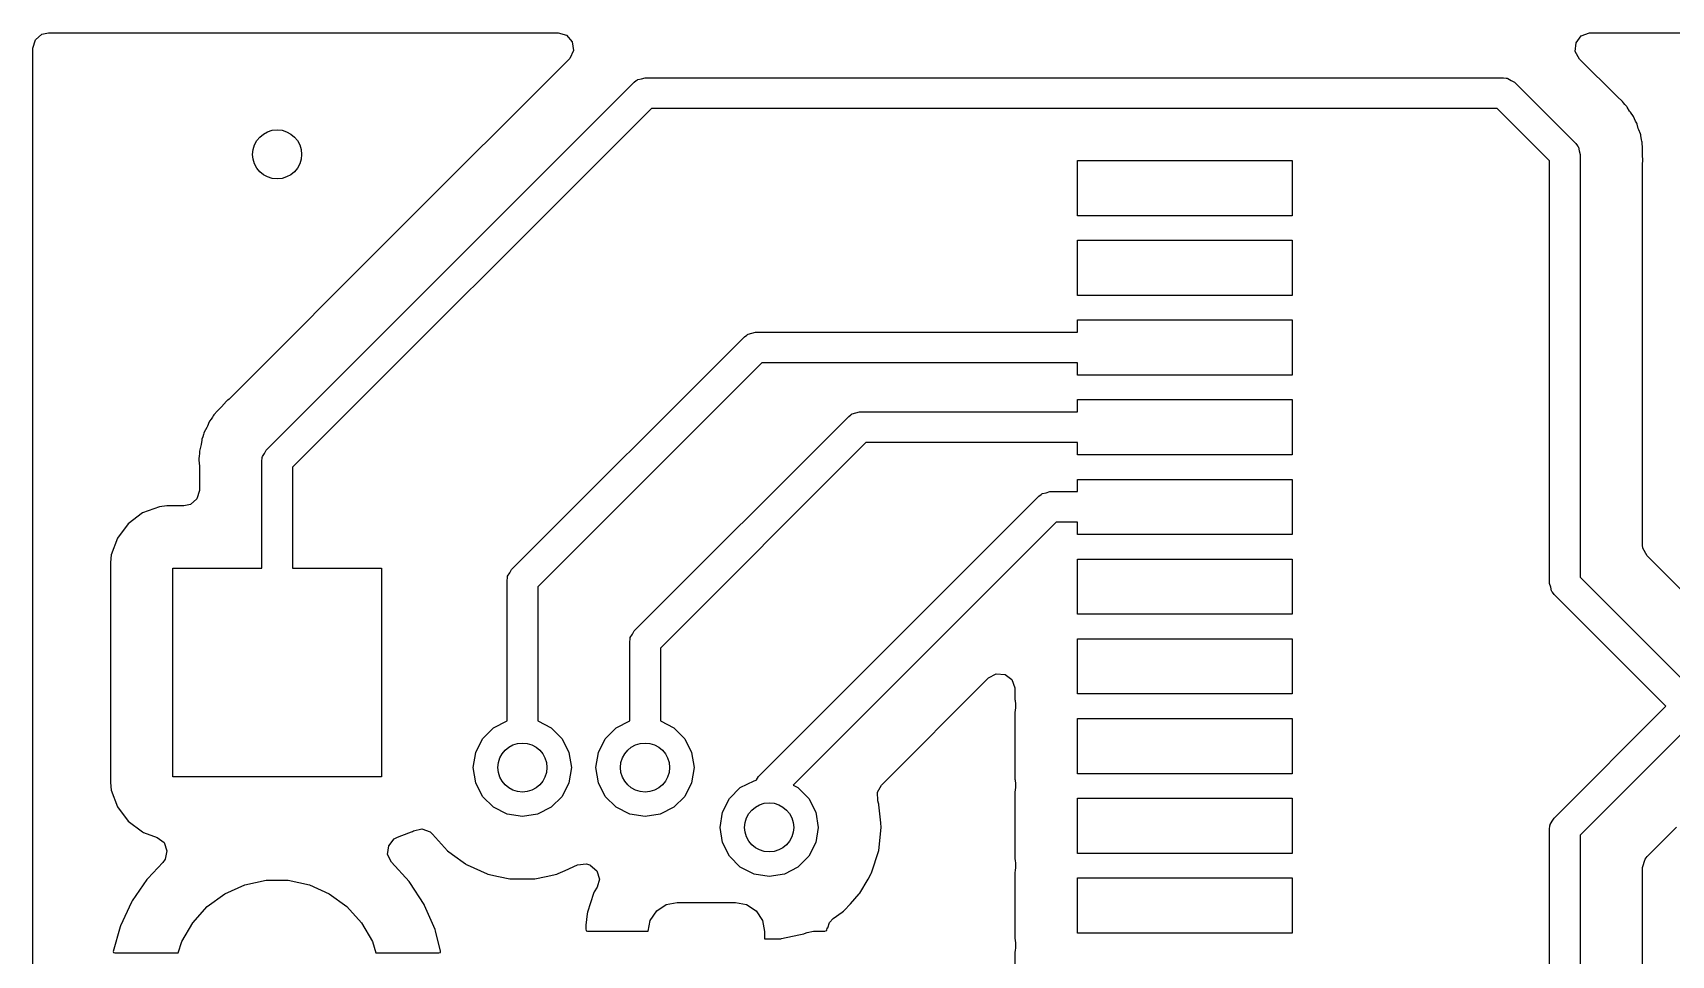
# Model space of a CAD drawing. Extents: x 175.5 to 201.5, y -108.8 to -70.5.
# Drawn here: x 175.51 to 188.87, y -78.03 to -70.51 of the extents above; entities that cross this region are included whole.
import ezdxf

# ---------------------------------------------------------------- set-up
doc = ezdxf.new("R2010")
doc.units = 0
doc.layers.add('BLACK', color=7, linetype='CONTINUOUS')

msp = doc.modelspace()

# ---------------------------------------------------------------- linework, layer by layer
at = {"layer": 'BLACK', "linetype": 'CONTINUOUS'}
for p, q in [((175.529, -70.5664), (175.582, -70.5199)), ((175.582, -70.5199), (175.635, -70.5085)), ((175.635, -70.5085), (179.791, -70.5085)), ((179.791, -70.5085), (179.86, -70.5285)), ((179.86, -70.5285), (179.906, -70.5822)), ((188.091, -70.5905), (188.133, -70.5336)), ((188.133, -70.5336), (188.2, -70.5088)), ((188.2, -70.5088), (188.209, -70.5085)), ((188.209, -70.5085), (198.747, -70.5085)), ((175.508, -70.6345), (175.529, -70.5664)), ((175.508, -108.365), (175.508, -70.6345)), ((179.916, -70.6524), (179.887, -70.717)), ((179.906, -70.5822), (179.916, -70.6524)), ((188.085, -70.6613), (188.091, -70.5905)), ((188.119, -70.7236), (188.085, -70.6613)), ((179.881, -70.7236), (178.49, -72.1136)), ((179.887, -70.717), (179.881, -70.7236)), ((188.423, -71.0267), (188.119, -70.7236)), ((177.412, -73.9116), (180.412, -70.9116)), ((180.412, -70.9116), (180.429, -70.8983)), ((180.429, -70.8983), (180.432, -70.8948)), ((180.432, -70.8948), (180.435, -70.894)), ((180.435, -70.894), (180.44, -70.8901)), ((180.44, -70.8901), (180.47, -70.8837)), ((180.47, -70.8837), (180.5, -70.875)), ((180.5, -70.875), (187.5, -70.875)), ((187.5, -70.875), (187.522, -70.8782)), ((187.522, -70.8782), (187.527, -70.8779)), ((187.527, -70.8779), (187.529, -70.8792)), ((187.529, -70.8792), (187.536, -70.8801)), ((187.536, -70.8801), (187.561, -70.8968)), ((187.561, -70.8968), (187.588, -70.9116)), ((187.588, -70.9116), (188.088, -71.4116)), ((188.431, -71.0347), (188.423, -71.0267)), ((188.465, -71.0629), (188.431, -71.0347)), ((188.47, -71.0693), (188.465, -71.0629)), ((188.477, -71.0793), (188.47, -71.0693)), ((180.552, -71.125), (177.625, -74.0518)), ((187.448, -71.125), (180.552, -71.125)), ((187.875, -71.5518), (187.448, -71.125)), ((188.49, -71.0943), (188.477, -71.0793)), ((188.505, -71.1086), (188.49, -71.0943)), ((188.509, -71.1155), (188.505, -71.1086)), ((188.527, -71.1467), (188.509, -71.1155)), ((188.509, -71.1155), (188.509, -71.1155)), ((188.534, -71.1566), (188.527, -71.1467)), ((188.56, -71.1924), (188.534, -71.1566)), ((188.567, -71.2112), (188.56, -71.1924)), ((188.576, -71.229), (188.567, -71.2112)), ((188.586, -71.2464), (188.576, -71.229)), ((188.588, -71.254), (188.586, -71.2464)), ((188.598, -71.2889), (188.588, -71.254)), ((188.602, -71.3001), (188.598, -71.2889)), ((188.616, -71.3338), (188.602, -71.3001)), ((188.618, -71.3412), (188.616, -71.3338)), ((188.616, -71.3338), (188.616, -71.3338)), ((188.088, -71.4116), (188.102, -71.4294)), ((188.102, -71.4294), (188.105, -71.4325)), ((188.105, -71.4325), (188.106, -71.4352)), ((188.106, -71.4352), (188.11, -71.4404)), ((188.11, -71.4404), (188.116, -71.4705)), ((188.116, -71.4705), (188.125, -71.5)), ((188.619, -71.3491), (188.618, -71.3412)), ((188.621, -71.3613), (188.619, -71.3491)), ((188.625, -71.3807), (188.621, -71.3613)), ((188.628, -71.3925), (188.625, -71.3807)), ((188.631, -71.4001), (188.628, -71.3925)), ((188.628, -71.3925), (188.628, -71.3925)), ((188.631, -71.408), (188.631, -71.4001)), ((188.632, -71.4443), (188.631, -71.408)), ((188.633, -71.4562), (188.632, -71.4443)), ((188.633, -71.4601), (188.633, -71.4562)), ((188.633, -71.488), (188.633, -71.4601)), ((184.025, -72), (184.025, -71.55)), ((184.025, -71.55), (185.775, -71.55)), ((185.775, -71.55), (185.775, -72)), ((187.875, -75), (187.875, -71.5518)), ((188.125, -71.5), (188.125, -74.9482)), ((188.634, -71.492), (188.633, -71.488)), ((188.633, -71.5788), (188.634, -71.5676)), ((188.633, -74.6854), (188.633, -71.5788)), ((188.636, -71.5601), (188.634, -71.492)), ((188.634, -71.5676), (188.636, -71.5601)), ((185.775, -72), (184.025, -72)), ((178.49, -72.1136), (177.108, -73.4963)), ((184.025, -72.65), (184.025, -72.2)), ((184.025, -72.2), (185.775, -72.2)), ((185.775, -72.2), (185.775, -72.65)), ((185.775, -72.65), (184.025, -72.65)), ((184.025, -72.95), (184.025, -72.85)), ((184.025, -72.85), (185.775, -72.85)), ((185.775, -72.85), (185.775, -73.3)), ((179.412, -74.8863), (181.311, -72.9866)), ((181.311, -72.9866), (181.329, -72.9733)), ((181.329, -72.9733), (181.332, -72.9698)), ((181.332, -72.9698), (181.335, -72.969)), ((181.335, -72.969), (181.34, -72.9651)), ((181.34, -72.9651), (181.37, -72.9587)), ((181.37, -72.9587), (181.4, -72.95)), ((181.4, -72.95), (184.025, -72.95)), ((181.451, -73.2), (179.625, -75.0265)), ((184.025, -73.2), (181.451, -73.2)), ((184.025, -73.3), (184.025, -73.2)), ((185.775, -73.3), (184.025, -73.3)), ((177.014, -73.5924), (176.983, -73.6247)), ((177.021, -73.5834), (177.014, -73.5924)), ((177.024, -73.5802), (177.021, -73.5834)), ((177.044, -73.5605), (177.024, -73.5802)), ((177.046, -73.5577), (177.044, -73.5605)), ((177.088, -73.5138), (177.046, -73.5577)), ((177.093, -73.508), (177.088, -73.5138)), ((177.099, -73.5039), (177.093, -73.508)), ((177.108, -73.4963), (177.099, -73.5039)), ((182.22, -73.6087), (182.25, -73.6)), ((182.25, -73.6), (184.025, -73.6)), ((184.025, -73.6), (184.025, -73.5)), ((184.025, -73.5), (185.775, -73.5)), ((185.775, -73.5), (185.775, -73.95)), ((176.928, -73.7262), (176.906, -73.7649)), ((176.933, -73.7155), (176.928, -73.7262)), ((176.947, -73.6822), (176.933, -73.7155)), ((176.95, -73.675), (176.947, -73.6822)), ((176.947, -73.6822), (176.947, -73.6822)), ((176.963, -73.659), (176.95, -73.675)), ((176.974, -73.6424), (176.963, -73.659)), ((176.98, -73.6316), (176.974, -73.6424)), ((176.983, -73.6247), (176.98, -73.6316)), ((176.98, -73.6316), (176.98, -73.6316)), ((180.412, -75.3863), (182.161, -73.6366)), ((182.161, -73.6366), (182.179, -73.6233)), ((182.179, -73.6233), (182.182, -73.6198)), ((182.182, -73.6198), (182.185, -73.619)), ((182.185, -73.619), (182.19, -73.6151)), ((182.19, -73.6151), (182.22, -73.6087)), ((176.88, -73.8655), (176.877, -73.8771)), ((176.886, -73.8297), (176.88, -73.8655)), ((176.887, -73.8219), (176.886, -73.8297)), ((176.886, -73.8297), (176.886, -73.8297)), ((176.895, -73.8033), (176.887, -73.8219)), ((176.901, -73.7846), (176.895, -73.8033)), ((176.904, -73.7726), (176.901, -73.7846)), ((176.906, -73.7649), (176.904, -73.7726)), ((176.904, -73.7726), (176.904, -73.7726)), ((182.301, -73.85), (180.625, -75.5265)), ((184.025, -73.85), (182.301, -73.85)), ((184.025, -73.95), (184.025, -73.85)), ((176.865, -73.9599), (176.862, -73.9799)), ((176.862, -73.9799), (176.863, -73.9878)), ((176.863, -73.9878), (176.866, -74.024)), ((176.867, -73.9402), (176.865, -73.9599)), ((176.877, -73.8771), (176.867, -73.92)), ((176.867, -73.92), (176.867, -73.9402)), ((177.375, -74), (177.378, -73.978)), ((177.375, -74.875), (177.375, -74)), ((177.378, -73.9734), (177.379, -73.9709)), ((177.378, -73.978), (177.378, -73.9734)), ((177.379, -73.9709), (177.38, -73.9645)), ((177.38, -73.9645), (177.397, -73.9386)), ((177.397, -73.9386), (177.412, -73.9116)), ((185.775, -73.95), (184.025, -73.95)), ((176.866, -74.024), (176.867, -74.0358)), ((176.867, -74.0358), (176.867, -74.2405)), ((177.625, -74.0518), (177.625, -74.875)), ((176.867, -74.2405), (176.846, -74.3086)), ((183.712, -74.2866), (183.729, -74.2733)), ((183.729, -74.2733), (183.732, -74.2698)), ((183.732, -74.2698), (183.735, -74.269)), ((183.735, -74.269), (183.74, -74.2651)), ((183.74, -74.2651), (183.77, -74.2587)), ((183.77, -74.2587), (183.8, -74.25)), ((183.8, -74.25), (184.025, -74.25)), ((184.025, -74.25), (184.025, -74.15)), ((184.025, -74.15), (185.775, -74.15)), ((185.775, -74.15), (185.775, -74.6)), ((176.54, -74.3733), (176.403, -74.4244)), ((176.602, -74.3665), (176.54, -74.3733)), ((176.74, -74.3665), (176.602, -74.3665)), ((176.793, -74.3551), (176.74, -74.3665)), ((176.846, -74.3086), (176.793, -74.3551)), ((181.424, -76.5743), (183.712, -74.2866)), ((176.287, -74.5117), (176.199, -74.6283)), ((176.403, -74.4244), (176.287, -74.5117)), ((183.852, -74.5), (181.708, -76.6439)), ((184.025, -74.5), (183.852, -74.5)), ((184.025, -74.6), (184.025, -74.5)), ((176.199, -74.6283), (176.148, -74.7647)), ((185.775, -74.6), (184.025, -74.6)), ((176.148, -74.7647), (176.141, -74.8269)), ((184.025, -75.25), (184.025, -74.8)), ((184.025, -74.8), (185.775, -74.8)), ((185.775, -74.8), (185.775, -75.25)), ((188.636, -74.7122), (188.633, -74.6854)), ((188.67, -74.7745), (188.636, -74.7122)), ((189.431, -75.5352), (188.67, -74.7745)), ((176.141, -74.8269), (176.141, -76.6231)), ((176.65, -76.575), (176.65, -74.875)), ((176.65, -74.875), (177.375, -74.875)), ((177.625, -74.875), (178.35, -74.875)), ((178.35, -74.875), (178.35, -76.575)), ((179.379, -74.9456), (179.38, -74.9392)), ((179.38, -74.9392), (179.397, -74.9133)), ((179.397, -74.9133), (179.412, -74.8863)), ((179.375, -74.9747), (179.378, -74.9527)), ((179.375, -76.1203), (179.375, -74.9747)), ((179.378, -74.9481), (179.379, -74.9456)), ((179.378, -74.9527), (179.378, -74.9481)), ((179.625, -75.0265), (179.625, -76.1203)), ((187.884, -75.0295), (187.875, -75)), ((187.89, -75.0596), (187.884, -75.0295)), ((187.894, -75.0648), (187.89, -75.0596)), ((187.895, -75.0675), (187.894, -75.0648)), ((187.898, -75.0706), (187.895, -75.0675)), ((187.912, -75.0884), (187.898, -75.0706)), ((188.125, -74.9482), (189.088, -75.9116)), ((188.823, -76), (187.912, -75.0884)), ((185.775, -75.25), (184.025, -75.25)), ((180.375, -75.4747), (180.378, -75.4527)), ((180.375, -76.1203), (180.375, -75.4747)), ((180.378, -75.4481), (180.379, -75.4456)), ((180.378, -75.4527), (180.378, -75.4481)), ((180.379, -75.4456), (180.38, -75.4392)), ((180.38, -75.4392), (180.397, -75.4133)), ((180.397, -75.4133), (180.412, -75.3863)), ((184.025, -75.9), (184.025, -75.45)), ((184.025, -75.45), (185.775, -75.45)), ((185.775, -75.45), (185.775, -75.9)), ((180.625, -75.5265), (180.625, -76.1203)), ((183.301, -75.7695), (183.364, -75.7355)), ((183.364, -75.7355), (183.435, -75.7405)), ((183.435, -75.7405), (183.491, -75.7831)), ((182.428, -76.643), (183.301, -75.7695)), ((183.491, -75.7831), (183.516, -75.8496)), ((183.516, -75.8496), (183.516, -75.8586)), ((183.516, -75.8586), (183.516, -75.9481)), ((183.516, -75.9481), (183.517, -75.9515)), ((183.517, -75.9515), (183.517, -75.9515)), ((183.517, -75.9515), (183.521, -75.9864)), ((183.521, -75.9864), (183.521, -76.0136)), ((185.775, -75.9), (184.025, -75.9)), ((187.912, -76.9116), (188.823, -76)), ((179.265, -76.1764), (179.375, -76.1203)), ((179.625, -76.1203), (179.735, -76.1764)), ((180.265, -76.1764), (180.375, -76.1203)), ((180.625, -76.1203), (180.735, -76.1764)), ((183.521, -76.0136), (183.516, -76.0519)), ((183.516, -76.0519), (183.516, -76.5981)), ((184.025, -76.55), (184.025, -76.1)), ((184.025, -76.1), (185.775, -76.1)), ((185.775, -76.1), (185.775, -76.55)), ((179.12, -76.3764), (179.176, -76.2649)), ((179.176, -76.2649), (179.265, -76.1764)), ((179.735, -76.1764), (179.824, -76.2649)), ((179.824, -76.2649), (179.88, -76.3764)), ((180.12, -76.3764), (180.176, -76.2649)), ((180.176, -76.2649), (180.265, -76.1764)), ((180.735, -76.1764), (180.824, -76.2649)), ((180.824, -76.2649), (180.88, -76.3764)), ((189, -76.1768), (188.125, -77.0518)), ((179.1, -76.5), (179.12, -76.3764)), ((179.88, -76.3764), (179.9, -76.5)), ((180.1, -76.5), (180.12, -76.3764)), ((180.88, -76.3764), (180.9, -76.5)), ((179.12, -76.6236), (179.1, -76.5)), ((179.9, -76.5), (179.88, -76.6236)), ((180.12, -76.6236), (180.1, -76.5)), ((180.9, -76.5), (180.88, -76.6236)), ((176.141, -76.6231), (176.148, -76.6853)), ((178.35, -76.575), (176.65, -76.575)), ((179.176, -76.7351), (179.12, -76.6236)), ((179.88, -76.6236), (179.824, -76.7351)), ((180.176, -76.7351), (180.12, -76.6236)), ((180.88, -76.6236), (180.824, -76.7351)), ((181.189, -76.7526), (181.277, -76.6641)), ((181.277, -76.6641), (181.389, -76.6073)), ((181.389, -76.6073), (181.407, -76.6043)), ((181.407, -76.6043), (181.409, -76.6013)), ((181.409, -76.6013), (181.424, -76.5743)), ((181.708, -76.6439), (181.747, -76.6641)), ((181.747, -76.6641), (181.836, -76.7526)), ((182.395, -76.7001), (182.428, -76.643)), ((183.516, -76.5981), (183.517, -76.6015)), ((183.521, -76.6636), (183.516, -76.7019)), ((183.517, -76.6015), (183.517, -76.6015)), ((183.517, -76.6015), (183.521, -76.6364)), ((183.521, -76.6364), (183.521, -76.6636)), ((185.775, -76.55), (184.025, -76.55)), ((176.148, -76.6853), (176.199, -76.8217)), ((179.265, -76.8236), (179.176, -76.7351)), ((179.824, -76.7351), (179.735, -76.8236)), ((180.265, -76.8236), (180.176, -76.7351)), ((180.824, -76.7351), (180.735, -76.8236)), ((181.132, -76.8641), (181.189, -76.7526)), ((181.836, -76.7526), (181.893, -76.8641)), ((182.397, -76.771), (182.395, -76.7001)), ((182.404, -76.7915), (182.397, -76.771)), ((182.406, -76.7978), (182.404, -76.7915)), ((182.407, -76.8043), (182.406, -76.7978)), ((182.422, -76.951), (182.407, -76.8043)), ((182.407, -76.8043), (182.407, -76.8043)), ((183.516, -76.7019), (183.516, -77.2481)), ((184.025, -77.2), (184.025, -76.75)), ((184.025, -76.75), (185.775, -76.75)), ((185.775, -76.75), (185.775, -77.2)), ((176.199, -76.8217), (176.287, -76.9383)), ((176.287, -76.9383), (176.403, -77.0256)), ((179.376, -76.8804), (179.265, -76.8236)), ((179.5, -76.9), (179.376, -76.8804)), ((179.624, -76.8804), (179.5, -76.9)), ((179.735, -76.8236), (179.624, -76.8804)), ((180.376, -76.8804), (180.265, -76.8236)), ((180.5, -76.9), (180.376, -76.8804)), ((180.624, -76.8804), (180.5, -76.9)), ((180.735, -76.8236), (180.624, -76.8804)), ((181.112, -76.9877), (181.132, -76.8641)), ((181.893, -76.8641), (181.912, -76.9877)), ((187.88, -76.9645), (187.897, -76.9386)), ((187.897, -76.9386), (187.912, -76.9116)), ((176.403, -77.0256), (176.412, -77.0288)), ((176.412, -77.0288), (176.412, -77.0288)), ((176.412, -77.0288), (176.521, -77.0697)), ((176.521, -77.0697), (176.578, -77.1124)), ((178.455, -77.0826), (178.481, -77.0689)), ((178.481, -77.0689), (178.518, -77.055)), ((178.518, -77.055), (178.597, -77.0256)), ((178.597, -77.0256), (178.604, -77.0202)), ((178.604, -77.0202), (178.612, -77.016)), ((178.612, -77.016), (178.681, -77.0009)), ((178.681, -77.0009), (178.747, -77.0256)), ((178.747, -77.0256), (178.766, -77.0422)), ((178.766, -77.0422), (178.889, -77.1789)), ((181.132, -77.1113), (181.112, -76.9877)), ((181.912, -76.9877), (181.893, -77.1113)), ((182.406, -77.1776), (182.426, -76.9877)), ((182.426, -76.9877), (182.422, -76.951)), ((187.875, -77), (187.878, -76.978)), ((187.875, -80.1), (187.875, -77)), ((187.878, -76.9734), (187.879, -76.9709)), ((187.878, -76.978), (187.878, -76.9734)), ((187.879, -76.9709), (187.88, -76.9645)), ((188.125, -77.0518), (188.125, -80.225)), ((188.67, -77.2255), (188.911, -76.985)), ((176.578, -77.1124), (176.602, -77.1789)), ((176.602, -77.1789), (176.587, -77.2483)), ((178.401, -77.2078), (178.41, -77.1373)), ((178.432, -77.2717), (178.401, -77.2078)), ((178.41, -77.1373), (178.455, -77.0826)), ((178.889, -77.1789), (178.929, -77.2078)), ((178.929, -77.2078), (179.037, -77.2864)), ((181.189, -77.2228), (181.132, -77.1113)), ((181.893, -77.1113), (181.836, -77.2228)), ((182.347, -77.3593), (182.406, -77.1776)), ((185.775, -77.2), (184.025, -77.2)), ((176.568, -77.2748), (176.445, -77.4037)), ((176.587, -77.2483), (176.568, -77.2748)), ((178.576, -77.4298), (178.432, -77.2717)), ((179.037, -77.2864), (179.043, -77.2911)), ((179.043, -77.2911), (179.049, -77.2938)), ((179.049, -77.2938), (179.049, -77.2938)), ((179.049, -77.2938), (179.212, -77.3661)), ((179.791, -77.365), (179.85, -77.3386)), ((179.85, -77.3386), (179.949, -77.2947)), ((179.949, -77.2947), (180.019, -77.2852)), ((180.019, -77.2852), (180.051, -77.2947)), ((180.051, -77.2947), (180.053, -77.2955)), ((180.053, -77.2955), (180.107, -77.3415)), ((180.107, -77.3415), (180.128, -77.4094)), ((181.277, -77.3113), (181.189, -77.2228)), ((181.389, -77.3681), (181.277, -77.3113)), ((181.747, -77.3113), (181.636, -77.3681)), ((181.836, -77.2228), (181.747, -77.3113)), ((183.516, -77.2481), (183.517, -77.2515)), ((183.517, -77.3431), (183.516, -77.3519)), ((183.517, -77.2515), (183.517, -77.2515)), ((183.517, -77.2515), (183.521, -77.2864)), ((183.521, -77.3136), (183.517, -77.3431)), ((183.521, -77.2864), (183.521, -77.3136)), ((188.633, -77.3146), (188.654, -77.2465)), ((188.633, -80.2011), (188.633, -77.3146)), ((188.654, -77.2465), (188.67, -77.2255)), ((176.438, -77.4117), (176.318, -77.5876)), ((176.445, -77.4037), (176.438, -77.4117)), ((177.075, -77.5289), (177.237, -77.4566)), ((177.237, -77.4566), (177.411, -77.4197)), ((177.411, -77.4197), (177.589, -77.4197)), ((177.589, -77.4197), (177.763, -77.4566)), ((177.763, -77.4566), (177.925, -77.5289)), ((178.582, -77.4379), (178.576, -77.4298)), ((178.698, -77.6167), (178.582, -77.4379)), ((179.212, -77.3661), (179.218, -77.3688)), ((179.218, -77.3688), (179.305, -77.3874)), ((179.305, -77.3874), (179.398, -77.4071)), ((179.398, -77.4071), (179.398, -77.4071)), ((179.398, -77.4071), (179.405, -77.4085)), ((179.405, -77.4085), (179.595, -77.4085)), ((179.595, -77.4085), (179.602, -77.4071)), ((179.602, -77.4071), (179.695, -77.3874)), ((179.602, -77.4071), (179.602, -77.4071)), ((179.695, -77.3874), (179.782, -77.3688)), ((179.782, -77.3688), (179.791, -77.365)), ((180.109, -77.4767), (180.086, -77.5141)), ((180.128, -77.4094), (180.109, -77.4767)), ((181.512, -77.3877), (181.389, -77.3681)), ((181.636, -77.3681), (181.512, -77.3877)), ((182.251, -77.5246), (182.318, -77.4094)), ((182.318, -77.4094), (182.344, -77.365)), ((182.344, -77.365), (182.347, -77.3593)), ((182.344, -77.365), (182.344, -77.365)), ((183.516, -77.3519), (183.516, -77.8981)), ((184.025, -77.85), (184.025, -77.4)), ((184.025, -77.4), (185.775, -77.4)), ((185.775, -77.4), (185.775, -77.85)), ((176.313, -77.5966), (176.223, -77.7898)), ((176.318, -77.5876), (176.313, -77.5966)), ((176.931, -77.6333), (177.075, -77.5289)), ((177.925, -77.5289), (178.069, -77.6333)), ((180.08, -77.5272), (180.03, -77.6788)), ((180.086, -77.5141), (180.08, -77.5272)), ((180.672, -77.6181), (180.762, -77.6)), ((180.762, -77.6), (181.237, -77.6)), ((181.237, -77.6), (181.328, -77.6181)), ((182.124, -77.6666), (182.174, -77.6101)), ((182.174, -77.6101), (182.247, -77.5296)), ((182.247, -77.5296), (182.251, -77.5246)), ((182.247, -77.5296), (182.247, -77.5296)), ((176.812, -77.7654), (176.931, -77.6333)), ((178.069, -77.6333), (178.188, -77.7654)), ((178.703, -77.6258), (178.698, -77.6167)), ((178.788, -77.8211), (178.703, -77.6258)), ((180.027, -77.6921), (180.017, -77.7848)), ((180.03, -77.6788), (180.027, -77.6921)), ((180.526, -77.8335), (180.543, -77.7466)), ((180.543, -77.7466), (180.595, -77.6696)), ((180.595, -77.6696), (180.672, -77.6181)), ((181.328, -77.6181), (181.405, -77.6696)), ((181.405, -77.6696), (181.457, -77.7466)), ((181.457, -77.7466), (181.475, -77.8375)), ((182.003, -77.7648), (182.035, -77.7309)), ((182.035, -77.7309), (182.107, -77.6788)), ((182.107, -77.6788), (182.118, -77.6705)), ((182.118, -77.6704), (182.124, -77.6666)), ((182.118, -77.6705), (182.118, -77.6704)), ((176.22, -77.7995), (176.164, -77.9992)), ((176.223, -77.7898), (176.22, -77.7995)), ((176.723, -77.9193), (176.812, -77.7654)), ((178.188, -77.7654), (178.277, -77.9193)), ((178.791, -77.8309), (178.788, -77.8211)), ((178.833, -77.9979), (178.791, -77.8309)), ((180.017, -77.7848), (180.017, -77.7912)), ((180.017, -77.7912), (180.017, -77.8154)), ((180.017, -77.8154), (180.021, -77.8306)), ((180.021, -77.8306), (180.023, -77.8318)), ((180.023, -77.8318), (180.031, -77.8335)), ((180.031, -77.8335), (180.526, -77.8335)), ((181.475, -77.8375), (181.475, -77.8962)), ((181.614, -77.8948), (181.754, -77.8652)), ((181.754, -77.8652), (181.795, -77.8565)), ((181.795, -77.8565), (181.801, -77.8538)), ((181.801, -77.8538), (181.822, -77.8444)), ((181.801, -77.8538), (181.801, -77.8538)), ((181.822, -77.8444), (181.873, -77.8335)), ((181.873, -77.8335), (181.965, -77.8335)), ((181.965, -77.8335), (181.98, -77.829)), ((181.98, -77.829), (181.981, -77.8276)), ((181.981, -77.8276), (181.986, -77.8067)), ((181.986, -77.8067), (181.99, -77.8077)), ((181.99, -77.8077), (182.003, -77.7648)), ((185.775, -77.85), (184.025, -77.85)), ((176.164, -77.9992), (176.166, -78.0076)), ((176.166, -78.0076), (176.178, -78.011)), ((176.178, -78.011), (176.694, -78.011)), ((176.694, -78.011), (176.723, -77.9193)), ((178.277, -77.9193), (178.306, -78.011)), ((178.306, -78.011), (178.818, -78.011)), ((178.818, -78.011), (178.832, -78.007)), ((178.832, -78.007), (178.833, -77.9979)), ((181.475, -77.8962), (181.608, -77.8962)), ((181.608, -77.8962), (181.614, -77.8948)), ((181.614, -77.8948), (181.614, -77.8948)), ((183.516, -77.8981), (183.517, -77.9015)), ((183.517, -77.9979), (183.516, -78.0019)), ((183.516, -78.0019), (183.516, -78.5481)), ((183.517, -77.9015), (183.517, -77.9015)), ((183.517, -77.9015), (183.521, -77.9364)), ((183.521, -77.9636), (183.517, -77.9979)), ((183.521, -77.9364), (183.521, -77.9636))]:
    msp.add_line(p, q, dxfattribs=at)
at = {"layer": 'BLACK'}
for centre in [(177.5, -71.5), (179.5, -76.5), (180.5, -76.5), (181.512, -76.9877)]:
    msp.add_circle(centre, 0.2, dxfattribs=at)

doc.saveas('drawing.dxf')
